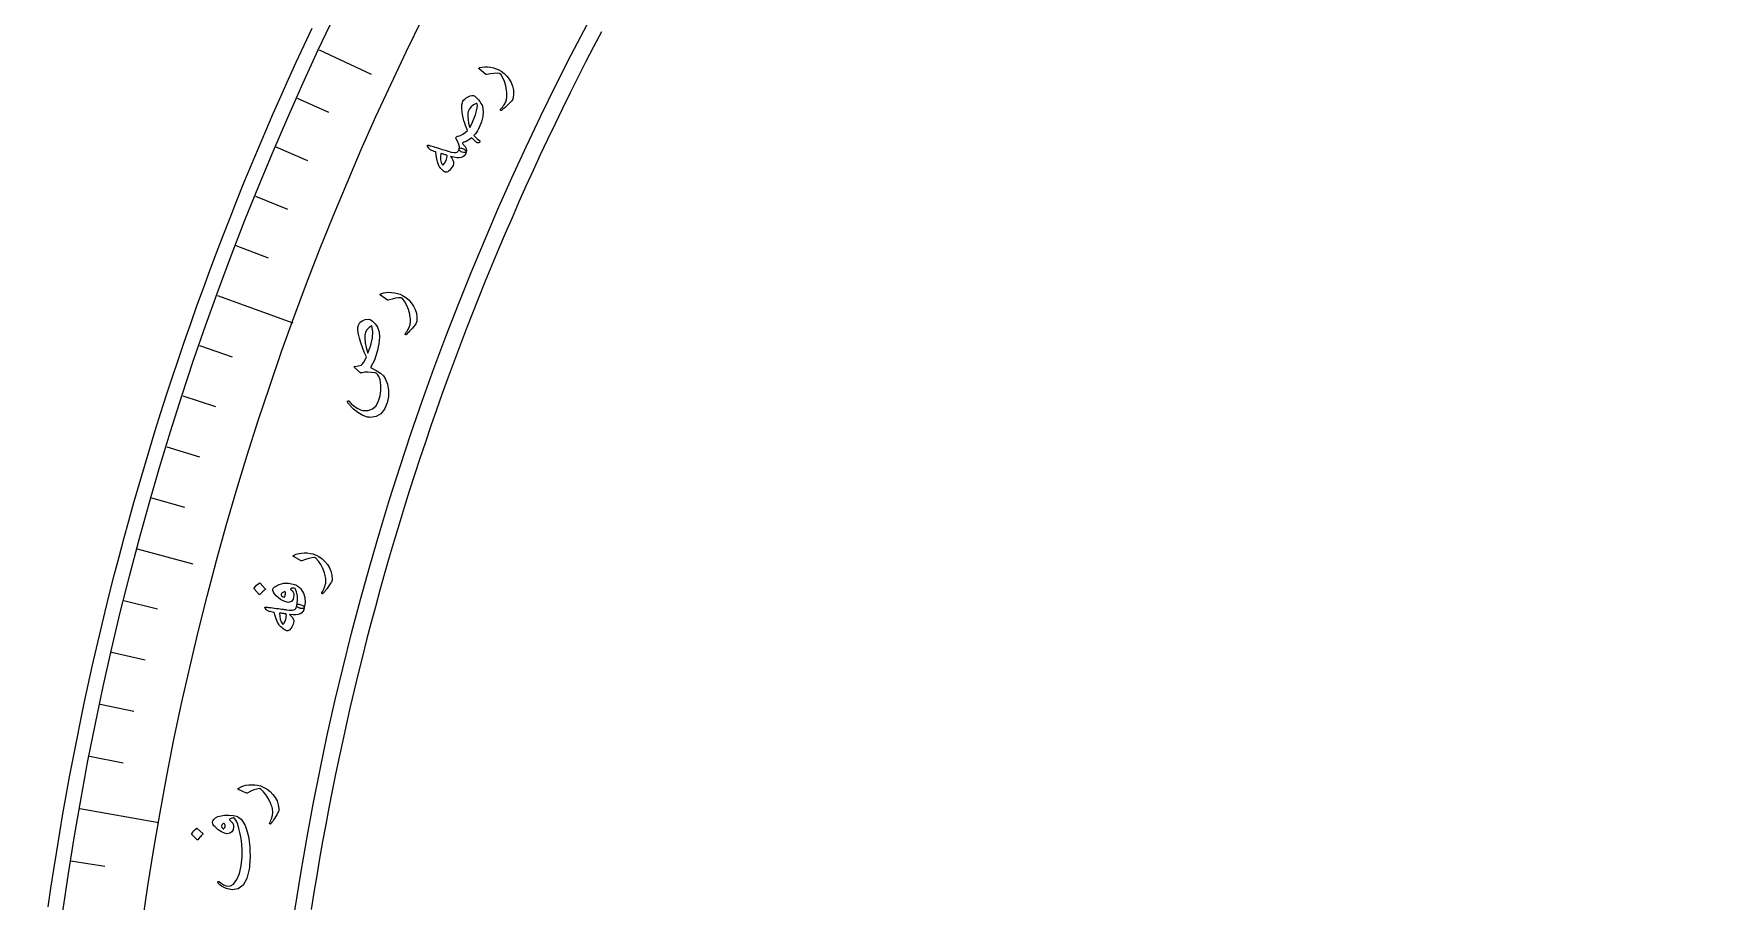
# Model space of a CAD drawing. Header units: millimetres. Extents: x -59 to 59, y -59 to 76.
# Drawn here: x -58.7 to -26.55, y 8.4 to 25.12 of the extents above; entities that cross this region are included whole.
import ezdxf

# ---------------------------------------------------------------- set-up
doc = ezdxf.new("R2010")
doc.units = ezdxf.units.MM
for name, color, linetype in [('CUT_INNER', 6, 'Continuous'), ('CUT_OUTER', 1, 'Continuous'), ('ENGRAVE', 7, 'Continuous'), ('ENGRAVE_FINE', 8, 'Continuous'), ('TEXT', 5, 'Continuous')]:
    doc.layers.add(name, color=color, linetype=linetype)

msp = doc.modelspace()

# ---------------------------------------------------------------- linework, layer by layer
at = {"layer": 'CUT_INNER'}
msp.add_lwpolyline([(-47.7658, 25.1557), (-47.9192, 24.8622), (-48.0709, 24.5677), (-48.2207, 24.2723), (-48.3687, 23.9759), (-48.5149, 23.6787), (-48.6593, 23.3806), (-48.8019, 23.0816), (-48.9426, 22.7817), (-49.0814, 22.4809), (-49.2185, 22.1794), (-49.3536, 21.877), (-49.4869, 21.5737), (-49.6184, 21.2697), (-49.7479, 20.9648), (-49.8756, 20.6592), (-50.0015, 20.3527), (-50.1254, 20.0456), (-50.2475, 19.7376), (-50.3676, 19.4289), (-50.4859, 19.1195), (-50.6022, 18.8094), (-50.7167, 18.4985), (-50.8293, 18.187), (-50.9399, 17.8748), (-51.0486, 17.5619), (-51.1554, 17.2483), (-51.2603, 16.9341), (-51.3632, 16.6193), (-51.4642, 16.3038), (-51.5633, 15.9877), (-51.6604, 15.671), (-51.7556, 15.3537), (-51.8488, 15.0359), (-51.9401, 14.7175), (-52.0295, 14.3985), (-52.1168, 14.079), (-52.2022, 13.7589), (-52.2857, 13.4384), (-52.3671, 13.1173), (-52.4466, 12.7957), (-52.5242, 12.4737), (-52.5997, 12.1512), (-52.6733, 11.8282), (-52.7449, 11.5048), (-52.8145, 11.1809), (-52.8821, 10.8566), (-52.9477, 10.532), (-53.0113, 10.2069), (-53.0729, 9.8814), (-53.1326, 9.5556), (-53.1902, 9.2294), (-53.2458, 8.9028), (-53.2995, 8.576), (-53.3511, 8.2488)], dxfattribs=at)
at = {"layer": 'CUT_OUTER'}
msp.add_lwpolyline([(-58.4134, 8.2988), (-58.3614, 8.6571), (-58.3072, 9.015), (-58.2508, 9.3726), (-58.1922, 9.7299), (-58.1314, 10.0868), (-58.0684, 10.4432), (-58.0032, 10.7994), (-57.9359, 11.1551), (-57.8663, 11.5103), (-57.7946, 11.8652), (-57.7207, 12.2196), (-57.6447, 12.5735), (-57.5664, 12.927), (-57.486, 13.28), (-57.4035, 13.6324), (-57.3187, 13.9844), (-57.2318, 14.3358), (-57.1428, 14.6867), (-57.0516, 15.0371), (-56.9583, 15.3869), (-56.8628, 15.7361), (-56.7652, 16.0847), (-56.6654, 16.4327), (-56.5635, 16.78), (-56.4595, 17.1268), (-56.3533, 17.4729), (-56.2451, 17.8184), (-56.1347, 18.1631), (-56.0222, 18.5072), (-55.9075, 18.8506), (-55.7908, 19.1933), (-55.672, 19.5353), (-55.5511, 19.8765), (-55.4281, 20.217), (-55.303, 20.5567), (-55.1758, 20.8956), (-55.0466, 21.2338), (-54.9153, 21.5712), (-54.7819, 21.9077), (-54.6464, 22.2434), (-54.5089, 22.5783), (-54.3693, 22.9124), (-54.2277, 23.2455), (-54.0841, 23.5778), (-53.9384, 23.9092), (-53.7907, 24.2397), (-53.6409, 24.5693), (-53.4891, 24.898), (-53.3354, 25.2258)], dxfattribs=at)
at = {"layer": 'ENGRAVE'}
for points in [[(-53.1995, 24.8073), (-52.1995, 24.341)], [(-55.1591, 20.0763), (-53.7076, 19.548)], [(-56.699, 15.1924), (-55.6333, 14.9069)], [(-57.8073, 10.193), (-56.2862, 9.9248)]]:
    msp.add_lwpolyline(points, dxfattribs=at)
for radius in [58.6991, 57.1545, 54.2859]:
    msp.add_circle((0, 0), radius, dxfattribs=at)
at = {"layer": 'ENGRAVE_FINE'}
for points in [[(-53.6243, 23.8751), (-53.0195, 23.6058)], [(-54.0328, 22.9356), (-53.4235, 22.6769)], [(-54.4249, 21.9891), (-53.8111, 21.7411)], [(-54.8003, 21.0359), (-54.1823, 20.7986)], [(-55.5011, 19.1106), (-54.8752, 18.895)], [(-55.8262, 18.139), (-55.1966, 17.9345)], [(-56.1342, 17.162), (-55.5012, 16.9684)], [(-56.4252, 16.1797), (-55.7889, 15.9972)], [(-56.9555, 14.2006), (-56.3132, 14.0405)], [(-57.1946, 13.2044), (-56.5496, 13.0555)], [(-57.4164, 12.2042), (-56.7689, 12.0666)], [(-57.6206, 11.2003), (-56.9708, 11.074)], [(-57.9764, 9.1826), (-57.3226, 9.079)]]:
    msp.add_lwpolyline(points, dxfattribs=at)
at = {"layer": 'TEXT'}
for points in [[(-50.1221, 24.4403), (-50.1243, 24.4424), (-50.126, 24.4445), (-50.127, 24.4465), (-50.1273, 24.4484), (-50.1256, 24.4527), (-50.1213, 24.4569), (-50.1143, 24.461), (-50.1045, 24.4649), (-50.0591, 24.4763), (-50.0106, 24.4815), (-49.9588, 24.4805), (-49.9038, 24.4733), (-49.847, 24.4608), (-49.7933, 24.4439), (-49.7427, 24.4225), (-49.6952, 24.3966), (-49.6377, 24.3522), (-49.587, 24.3006), (-49.5429, 24.2419), (-49.5056, 24.176), (-49.477, 24.1053), (-49.4611, 24.0327), (-49.4578, 23.9581), (-49.467, 23.8815), (-49.4717, 23.862), (-49.4791, 23.8439), (-49.4894, 23.8272), (-49.5024, 23.8117), (-49.5363, 23.778), (-49.5673, 23.7477), (-49.5953, 23.7208), (-49.6204, 23.6974), (-49.6425, 23.6775), (-49.6616, 23.6612), (-49.6777, 23.6486), (-49.6908, 23.6396), (-49.6943, 23.6381), (-49.6974, 23.6373), (-49.7002, 23.6373), (-49.7026, 23.638), (-49.7053, 23.6396), (-49.7077, 23.6418), (-49.7095, 23.6443), (-49.7109, 23.6474), (-49.7115, 23.6507), (-49.7109, 23.6541), (-49.7091, 23.6577), (-49.7061, 23.6614), (-49.6872, 23.6834), (-49.6701, 23.7048), (-49.6547, 23.7257), (-49.641, 23.7461), (-49.6289, 23.7661), (-49.6184, 23.786), (-49.6095, 23.8057), (-49.6021, 23.8253), (-49.5961, 23.8454), (-49.5914, 23.867), (-49.588, 23.89), (-49.5858, 23.9144), (-49.5849, 23.9402), (-49.5855, 23.9675), (-49.5876, 23.9964), (-49.591, 24.0267), (-49.6067, 24.1149), (-49.6309, 24.1958), (-49.6636, 24.2693), (-49.7049, 24.3355), (-49.7086, 24.3403), (-49.7135, 24.3443), (-49.7197, 24.3476), (-49.7272, 24.3501), (-49.7764, 24.355), (-49.8345, 24.3532), (-49.9017, 24.3447), (-49.9778, 24.3296), (-49.9822, 24.3294), (-49.9859, 24.3298), (-49.9888, 24.3308), (-49.9911, 24.3324)], [(-50.4324, 23.8165), (-50.4184, 23.8382), (-50.3968, 23.86), (-50.3676, 23.8819), (-50.3308, 23.9038), (-50.2934, 23.9206), (-50.26, 23.9278), (-50.2307, 23.9255), (-50.2055, 23.9137), (-50.1832, 23.8953), (-50.1597, 23.8718), (-50.1349, 23.8431), (-50.1089, 23.8094), (-50.0861, 23.7765), (-50.0691, 23.7499), (-50.0581, 23.7296), (-50.053, 23.7155), (-50.0438, 23.6218), (-50.052, 23.5234), (-50.0775, 23.4201), (-50.1204, 23.3118), (-50.1308, 23.2905), (-50.1418, 23.2697), (-50.1534, 23.2495), (-50.1658, 23.2298), (-50.1786, 23.2106), (-50.1918, 23.1921), (-50.2054, 23.1742), (-50.2194, 23.157), (-50.2088, 23.1436), (-50.1878, 23.123), (-50.1566, 23.0952), (-50.115, 23.0602), (-50.1074, 23.0524), (-50.1048, 23.0438), (-50.1075, 23.0344), (-50.1152, 23.0242), (-50.1251, 23.017), (-50.1355, 23.0137), (-50.1463, 23.0142), (-50.1577, 23.0185), (-50.1704, 23.0274), (-50.1833, 23.037), (-50.1965, 23.0475), (-50.2101, 23.0588), (-50.2238, 23.071), (-50.2375, 23.084), (-50.2513, 23.098), (-50.2651, 23.113), (-50.2998, 23.0844), (-50.3352, 23.0611), (-50.3713, 23.0431), (-50.4082, 23.0304), (-50.4201, 23.0271), (-50.4292, 23.0232), (-50.4356, 23.0188), (-50.4394, 23.0138), (-50.4401, 23.0087), (-50.4382, 23.0025), (-50.4337, 22.995), (-50.4265, 22.9863), (-50.3906, 22.9433), (-50.3688, 22.904), (-50.3611, 22.8685), (-50.3676, 22.8368), (-50.3704, 22.8334), (-50.3753, 22.8308), (-50.3824, 22.829), (-50.3916, 22.8278), (-50.4227, 22.8301), (-50.4481, 22.835), (-50.4679, 22.8424), (-50.4819, 22.8525), (-50.4924, 22.8649), (-50.4994, 22.8767), (-50.5029, 22.8878), (-50.5029, 22.8981), (-50.4999, 22.9418), (-50.5083, 22.9869), (-50.528, 23.0334), (-50.5592, 23.0812), (-50.565, 23.091), (-50.5678, 23.101), (-50.5676, 23.1112), (-50.5643, 23.1216), (-50.558, 23.1317), (-50.5494, 23.1393), (-50.5385, 23.1445), (-50.5253, 23.1473), (-50.4776, 23.1592), (-50.4316, 23.1814), (-50.3872, 23.2137), (-50.3444, 23.2563), (-50.3642, 23.3049), (-50.382, 23.3517), (-50.398, 23.3968), (-50.412, 23.4401), (-50.4411, 23.5606), (-50.4542, 23.6636), (-50.4513, 23.7489), (-50.4324, 23.8165)], [(-50.1746, 23.7749), (-50.2287, 23.7469), (-50.2732, 23.7112), (-50.308, 23.6677), (-50.3333, 23.6164), (-50.339, 23.5904), (-50.3409, 23.5563), (-50.3392, 23.514), (-50.3336, 23.4637), (-50.3299, 23.4375), (-50.3261, 23.4134), (-50.3223, 23.3913), (-50.3184, 23.3712), (-50.3144, 23.3531), (-50.3102, 23.337), (-50.3058, 23.3228), (-50.3011, 23.3106), (-50.2742, 23.3559), (-50.2473, 23.4116), (-50.2202, 23.4777), (-50.1929, 23.5542), (-50.1701, 23.6292), (-50.157, 23.6896), (-50.1538, 23.7353), (-50.1604, 23.7664), (-50.1625, 23.7716), (-50.1656, 23.7747), (-50.1696, 23.7758), (-50.1746, 23.7749)], [(-51.1115, 22.9495), (-51.1169, 22.9627), (-51.1148, 22.9702), (-51.1054, 22.9721), (-51.0885, 22.9684), (-51.0787, 22.9652), (-51.0651, 22.9611), (-51.0477, 22.9558), (-51.0264, 22.9496), (-51.0012, 22.9421), (-50.9718, 22.9332), (-50.9383, 22.9229), (-50.9007, 22.9112), (-50.8638, 22.8997), (-50.8307, 22.8894), (-50.8015, 22.8803), (-50.7762, 22.8724), (-50.7548, 22.8656), (-50.7375, 22.8602), (-50.7243, 22.856), (-50.7152, 22.853), (-50.6569, 22.836), (-50.6093, 22.8279), (-50.5724, 22.8287), (-50.5463, 22.8383), (-50.5335, 22.8477), (-50.5221, 22.8608), (-50.5118, 22.8776), (-50.5029, 22.8981), (-50.4954, 22.9093), (-50.4853, 22.9159), (-50.4725, 22.9179), (-50.457, 22.9153), (-50.4398, 22.909), (-50.4233, 22.9008), (-50.4074, 22.8907), (-50.3921, 22.8786), (-50.38, 22.8664), (-50.3719, 22.8554), (-50.3677, 22.8455), (-50.3676, 22.8368), (-50.3857, 22.7978), (-50.4081, 22.7673), (-50.4348, 22.7453), (-50.4658, 22.7317), (-50.5049, 22.726), (-50.552, 22.7281), (-50.6072, 22.7378), (-50.6706, 22.7552), (-50.644, 22.7178), (-50.6254, 22.6835), (-50.6146, 22.6523), (-50.6117, 22.6242), (-50.6152, 22.604), (-50.6229, 22.5819), (-50.6349, 22.5578), (-50.6511, 22.5319), (-50.6707, 22.5056), (-50.6893, 22.4845), (-50.7069, 22.4686), (-50.7236, 22.4578), (-50.7414, 22.4511), (-50.7579, 22.4487), (-50.7732, 22.4507), (-50.7871, 22.4571), (-50.8031, 22.4684), (-50.8199, 22.4829), (-50.8375, 22.5007), (-50.8559, 22.5218), (-50.8739, 22.5442), (-50.8878, 22.563), (-50.8976, 22.5782), (-50.9034, 22.5898), (-50.9221, 22.6483), (-50.9368, 22.7097), (-50.9474, 22.7738), (-50.9541, 22.8407), (-50.9839, 22.8517), (-51.0094, 22.8615), (-51.0308, 22.87), (-51.048, 22.8774), (-51.0619, 22.8846), (-51.0736, 22.8929), (-51.0829, 22.9022), (-51.09, 22.9126)], [(-50.8575, 22.8101), (-50.8633, 22.747), (-50.8609, 22.6903), (-50.8505, 22.64), (-50.832, 22.5961), (-50.8286, 22.5922), (-50.8246, 22.5905), (-50.82, 22.5911), (-50.8149, 22.5939), (-50.8012, 22.6066), (-50.7885, 22.6214), (-50.7767, 22.6382), (-50.766, 22.657), (-50.7563, 22.6779), (-50.7476, 22.7007), (-50.7399, 22.7256), (-50.7332, 22.7526), (-50.7327, 22.757), (-50.7331, 22.762), (-50.7343, 22.7676), (-50.7363, 22.7739), (-50.7491, 22.7785), (-50.7625, 22.7831), (-50.7766, 22.7877), (-50.7914, 22.7922), (-50.8069, 22.7968), (-50.8231, 22.8012), (-50.8399, 22.8057), (-50.8575, 22.8101)], [(-52.0213, 20.0831), (-52.0238, 20.085), (-52.0256, 20.0869), (-52.0267, 20.0888), (-52.0272, 20.0907), (-52.0259, 20.0952), (-52.022, 20.0997), (-52.0153, 20.1044), (-52.006, 20.1091), (-51.9617, 20.1243), (-51.9137, 20.1336), (-51.8621, 20.1371), (-51.8067, 20.1346), (-51.749, 20.127), (-51.6941, 20.1147), (-51.6418, 20.0976), (-51.5923, 20.0759), (-51.5312, 20.0366), (-51.4763, 19.9895), (-51.4274, 19.9347), (-51.3845, 19.8723), (-51.3501, 19.8043), (-51.3281, 19.7333), (-51.3184, 19.6592), (-51.321, 19.5821), (-51.324, 19.5623), (-51.3299, 19.5437), (-51.3387, 19.5261), (-51.3504, 19.5096), (-51.3813, 19.4731), (-51.4096, 19.4402), (-51.4352, 19.4111), (-51.4582, 19.3856), (-51.4785, 19.3639), (-51.4962, 19.3461), (-51.5112, 19.3321), (-51.5235, 19.3221), (-51.5268, 19.3203), (-51.5298, 19.3192), (-51.5326, 19.3189), (-51.535, 19.3194), (-51.5379, 19.3208), (-51.5404, 19.3228), (-51.5425, 19.3252), (-51.5441, 19.3281), (-51.545, 19.3313), (-51.5447, 19.3348), (-51.5432, 19.3385), (-51.5405, 19.3424), (-51.5236, 19.3659), (-51.5083, 19.3888), (-51.4948, 19.4109), (-51.4829, 19.4324), (-51.4726, 19.4534), (-51.4638, 19.4741), (-51.4566, 19.4945), (-51.4509, 19.5146), (-51.4467, 19.5352), (-51.4438, 19.5571), (-51.4423, 19.5803), (-51.4422, 19.6047), (-51.4436, 19.6306), (-51.4465, 19.6577), (-51.451, 19.6863), (-51.457, 19.7162), (-51.4801, 19.8028), (-51.5111, 19.8813), (-51.55, 19.9518), (-51.5968, 20.0142), (-51.6008, 20.0187), (-51.6061, 20.0223), (-51.6125, 20.025), (-51.6202, 20.0269), (-51.6696, 20.0275), (-51.7274, 20.0208), (-51.7936, 20.0066), (-51.8681, 19.9851), (-51.8725, 19.9845), (-51.8762, 19.9846), (-51.8793, 19.9854), (-51.8816, 19.9867)], [(-52.4433, 19.5003), (-52.4152, 19.5516), (-52.3726, 19.5882), (-52.3158, 19.6101), (-52.2446, 19.6173), (-52.2204, 19.6119), (-52.1956, 19.5998), (-52.1704, 19.5808), (-52.1446, 19.555), (-52.1207, 19.5275), (-52.1013, 19.5035), (-52.0863, 19.4829), (-52.0758, 19.4658), (-52.0454, 19.3774), (-52.036, 19.2698), (-52.0477, 19.143), (-52.0801, 18.9968), (-52.1066, 18.9113), (-52.1374, 18.8316), (-52.1726, 18.7576), (-52.2123, 18.6894), (-52.1045, 18.6314), (-52.0209, 18.5765), (-51.9613, 18.5246), (-51.9258, 18.4757), (-51.8834, 18.3657), (-51.8632, 18.2508), (-51.8653, 18.131), (-51.8897, 18.0061), (-51.939, 17.8829), (-52.0099, 17.7954), (-52.1028, 17.7433), (-52.2176, 17.7268), (-52.2343, 17.7277), (-52.2513, 17.7296), (-52.2688, 17.7325), (-52.2867, 17.7364), (-52.3048, 17.7415), (-52.3231, 17.7479), (-52.3414, 17.7556), (-52.3599, 17.7647), (-52.3921, 17.7817), (-52.4234, 17.8001), (-52.4537, 17.8199), (-52.4829, 17.8411), (-52.511, 17.8636), (-52.538, 17.8873), (-52.5638, 17.9121), (-52.5885, 17.938), (-52.5983, 17.9491), (-52.6076, 17.96), (-52.6163, 17.9705), (-52.6244, 17.9808), (-52.6321, 17.9906), (-52.6392, 18), (-52.6459, 18.0089), (-52.6521, 18.0173), (-52.6553, 18.0228), (-52.6567, 18.028), (-52.6563, 18.0328), (-52.654, 18.0371), (-52.6505, 18.0414), (-52.6468, 18.0442), (-52.6429, 18.0457), (-52.6388, 18.0459), (-52.6346, 18.0449), (-52.6302, 18.0429), (-52.6257, 18.0401), (-52.6211, 18.0363), (-52.6078, 18.019), (-52.5925, 18.0016), (-52.5752, 17.9843), (-52.5559, 17.9669), (-52.5052, 17.927), (-52.4551, 17.896), (-52.4056, 17.8739), (-52.3568, 17.8607), (-52.2562, 17.8587), (-52.1723, 17.889), (-52.105, 17.9513), (-52.0541, 18.0459), (-52.025, 18.1442), (-52.0106, 18.2446), (-52.0107, 18.3471), (-52.0253, 18.452), (-52.035, 18.4855), (-52.05, 18.5168), (-52.0704, 18.5459), (-52.0962, 18.5729), (-52.0999, 18.5763), (-52.1049, 18.579), (-52.1113, 18.5812), (-52.1189, 18.5827), (-52.1934, 18.5939), (-52.2607, 18.5979), (-52.3209, 18.5947), (-52.374, 18.5844), (-52.3839, 18.5821), (-52.3921, 18.5816), (-52.3985, 18.5829), (-52.4032, 18.586), (-52.5136, 18.6795), (-52.5208, 18.6899), (-52.5224, 18.698), (-52.5184, 18.704), (-52.5088, 18.7077), (-52.3904, 18.7303), (-52.3648, 18.7559), (-52.3396, 18.7915), (-52.3146, 18.837), (-52.29, 18.8924), (-52.3314, 18.9839), (-52.3677, 19.0739), (-52.3989, 19.1625), (-52.4251, 19.2496), (-52.4438, 19.3306), (-52.453, 19.3995), (-52.4528, 19.4561), (-52.4433, 19.5003)], [(-52.1861, 19.4911), (-52.24, 19.4571), (-52.2803, 19.4155), (-52.3071, 19.3664), (-52.3203, 19.3098), (-52.3213, 19.2436), (-52.3119, 19.164), (-52.2922, 19.071), (-52.2621, 18.9648), (-52.2058, 19.1178), (-52.1743, 19.2564), (-52.1677, 19.3808), (-52.1861, 19.4911)], [(-53.6955, 15.0446), (-53.6981, 15.0463), (-53.7001, 15.048), (-53.7014, 15.0498), (-53.7021, 15.0516), (-53.7013, 15.0562), (-53.6977, 15.0611), (-53.6915, 15.0664), (-53.6827, 15.0719), (-53.6401, 15.0913), (-53.5932, 15.1052), (-53.5421, 15.1135), (-53.4868, 15.1163), (-53.4286, 15.1142), (-53.3728, 15.1072), (-53.3191, 15.0952), (-53.2677, 15.0783), (-53.2032, 15.0449), (-53.1441, 15.0032), (-53.0902, 14.9534), (-53.0416, 14.8953), (-53.0008, 14.8309), (-52.9721, 14.7623), (-52.9555, 14.6895), (-52.9508, 14.6125), (-52.9519, 14.5925), (-52.956, 14.5734), (-52.963, 14.555), (-52.9731, 14.5375), (-53.0004, 14.4982), (-53.0254, 14.4628), (-53.0481, 14.4314), (-53.0686, 14.4038), (-53.0868, 14.3803), (-53.1027, 14.3608), (-53.1163, 14.3455), (-53.1276, 14.3344), (-53.1307, 14.3323), (-53.1336, 14.3309), (-53.1363, 14.3304), (-53.1388, 14.3306), (-53.1418, 14.3318), (-53.1445, 14.3334), (-53.1468, 14.3356), (-53.1487, 14.3384), (-53.1499, 14.3416), (-53.1499, 14.3451), (-53.1488, 14.3489), (-53.1465, 14.353), (-53.1318, 14.378), (-53.1188, 14.4022), (-53.1074, 14.4256), (-53.0976, 14.4481), (-53.0894, 14.4699), (-53.0826, 14.4914), (-53.0774, 14.5124), (-53.0736, 14.5329), (-53.0713, 14.5538), (-53.0706, 14.5759), (-53.0713, 14.5991), (-53.0735, 14.6235), (-53.0773, 14.6491), (-53.0828, 14.6759), (-53.09, 14.7039), (-53.0989, 14.7331), (-53.1301, 14.817), (-53.1684, 14.8922), (-53.2138, 14.9587), (-53.2663, 15.0164), (-53.2708, 15.0205), (-53.2763, 15.0235), (-53.283, 15.0256), (-53.2909, 15.0268), (-53.3401, 15.0227), (-53.397, 15.0105), (-53.4615, 14.9902), (-53.5337, 14.9616), (-53.538, 14.9606), (-53.5417, 14.9604), (-53.5448, 14.9608), (-53.5473, 14.9619)], [(-54.4478, 14.424), (-54.4493, 14.4266), (-54.4497, 14.4297), (-54.4492, 14.4334), (-54.4476, 14.4378), (-54.4267, 14.4658), (-54.4035, 14.4913), (-54.378, 14.5142), (-54.3501, 14.5346), (-54.3462, 14.5362), (-54.3428, 14.5365), (-54.3397, 14.5353), (-54.3369, 14.5328), (-54.2359, 14.4247), (-54.2338, 14.4211), (-54.2341, 14.4173), (-54.2367, 14.4133), (-54.2418, 14.4091), (-54.2462, 14.4054), (-54.2529, 14.3995), (-54.2619, 14.3914), (-54.2731, 14.3812), (-54.2867, 14.3685), (-54.3027, 14.3532), (-54.3211, 14.3354), (-54.3418, 14.3149), (-54.3451, 14.3123), (-54.3479, 14.3113), (-54.3503, 14.3119), (-54.3523, 14.3142)], [(-54.0887, 14.4199), (-54.0841, 14.4305), (-54.0761, 14.4415), (-54.0645, 14.4528), (-54.0494, 14.4645), (-53.9663, 14.5093), (-53.8799, 14.5327), (-53.7903, 14.5347), (-53.6974, 14.5155), (-53.6511, 14.4977), (-53.6114, 14.4764), (-53.5781, 14.4516), (-53.5514, 14.4232), (-53.5024, 14.3413), (-53.4749, 14.2542), (-53.4691, 14.1617), (-53.4848, 14.0637), (-53.4897, 14.0546), (-53.4987, 14.0482), (-53.512, 14.0444), (-53.5295, 14.0431), (-53.5389, 14.0434), (-53.5483, 14.0445), (-53.5578, 14.0462), (-53.5672, 14.0488), (-53.5765, 14.0518), (-53.5852, 14.055), (-53.5935, 14.0584), (-53.6013, 14.062), (-53.6143, 14.07), (-53.6232, 14.0792), (-53.6279, 14.0897), (-53.6285, 14.1014), (-53.6164, 14.198), (-53.6183, 14.2851), (-53.634, 14.3629), (-53.6637, 14.4312), (-53.6868, 14.4346), (-53.7056, 14.4361), (-53.7198, 14.4357), (-53.7297, 14.4336), (-53.7386, 14.4302), (-53.7448, 14.4265), (-53.7484, 14.4226), (-53.7492, 14.4183), (-53.749, 14.4151), (-53.7482, 14.4125), (-53.7469, 14.4103), (-53.745, 14.4086), (-53.7176, 14.3848), (-53.6983, 14.3594), (-53.6872, 14.3323), (-53.6842, 14.3036), (-53.6985, 14.2262), (-53.7329, 14.1796), (-53.7875, 14.1636), (-53.8625, 14.1783), (-53.9031, 14.1959), (-53.9436, 14.2202), (-53.984, 14.2514), (-54.0243, 14.2895), (-54.0576, 14.3273), (-54.0794, 14.3616), (-54.0898, 14.3925), (-54.0887, 14.4199)], [(-53.9305, 14.3212), (-53.9302, 14.3041), (-53.9217, 14.2885), (-53.9049, 14.2743), (-53.8798, 14.2615), (-53.8755, 14.2605), (-53.8725, 14.26), (-53.8705, 14.2601), (-53.8698, 14.2606), (-53.8616, 14.2757), (-53.8552, 14.2914), (-53.8505, 14.3078), (-53.8476, 14.3249), (-53.8468, 14.3404), (-53.848, 14.3536), (-53.8514, 14.3647), (-53.8568, 14.3735), (-53.8872, 14.3624), (-53.9096, 14.3499), (-53.9241, 14.3362), (-53.9305, 14.3212)], [(-54.2371, 14.05), (-54.2446, 14.062), (-54.2439, 14.0698), (-54.2349, 14.0733), (-54.2176, 14.0724), (-54.2074, 14.071), (-54.1933, 14.0691), (-54.1753, 14.0669), (-54.1532, 14.0643), (-54.1271, 14.0612), (-54.0967, 14.0573), (-54.0619, 14.0528), (-54.0229, 14.0476), (-53.9845, 14.0425), (-53.9502, 14.0378), (-53.9199, 14.0338), (-53.8936, 14.0302), (-53.8714, 14.0271), (-53.8535, 14.0246), (-53.8397, 14.0227), (-53.8302, 14.0213), (-53.7699, 14.0144), (-53.7216, 14.0143), (-53.6854, 14.0213), (-53.6612, 14.0351), (-53.6502, 14.0465), (-53.6411, 14.0614), (-53.6339, 14.0797), (-53.6285, 14.1014), (-53.623, 14.1137), (-53.6141, 14.1219), (-53.6019, 14.126), (-53.5862, 14.126), (-53.5682, 14.1227), (-53.5505, 14.1174), (-53.5331, 14.1101), (-53.516, 14.1007), (-53.502, 14.0908), (-53.4922, 14.0813), (-53.4864, 14.0722), (-53.4848, 14.0637), (-53.4962, 14.0222), (-53.5131, 13.9884), (-53.5357, 13.9621), (-53.564, 13.9435), (-53.6016, 13.9314), (-53.6484, 13.9255), (-53.7045, 13.9259), (-53.7698, 13.9324), (-53.7374, 13.8999), (-53.7133, 13.8693), (-53.6974, 13.8403), (-53.6898, 13.8131), (-53.6899, 13.7926), (-53.6938, 13.7695), (-53.7015, 13.7438), (-53.7131, 13.7155), (-53.728, 13.6863), (-53.7429, 13.6624), (-53.7576, 13.6437), (-53.7723, 13.6303), (-53.7886, 13.6207), (-53.8045, 13.6156), (-53.8199, 13.615), (-53.8347, 13.619), (-53.8524, 13.6274), (-53.8714, 13.6389), (-53.8917, 13.6535), (-53.9134, 13.6712), (-53.9349, 13.6903), (-53.9517, 13.7065), (-53.9639, 13.7198), (-53.9716, 13.7303), (-53.9999, 13.7848), (-54.0246, 13.8428), (-54.0459, 13.9043), (-54.0637, 13.9691), (-54.0949, 13.975), (-54.1217, 13.9803), (-54.1442, 13.9851), (-54.1624, 13.9895), (-54.1773, 13.9943), (-54.1902, 14.0006), (-54.201, 14.0082), (-54.2098, 14.0172)], [(-53.9633, 13.9552), (-53.9584, 13.892), (-53.9466, 13.8365), (-53.9279, 13.7886), (-53.9023, 13.7484), (-53.8982, 13.7452), (-53.894, 13.7442), (-53.8896, 13.7455), (-53.8851, 13.7492), (-53.8737, 13.764), (-53.8636, 13.7807), (-53.8549, 13.7992), (-53.8475, 13.8196), (-53.8414, 13.8418), (-53.8367, 13.8658), (-53.8332, 13.8916), (-53.8311, 13.9193), (-53.8314, 13.9237), (-53.8326, 13.9286), (-53.8347, 13.934), (-53.8378, 13.9398), (-53.8511, 13.9422), (-53.8651, 13.9445), (-53.8798, 13.9466), (-53.8951, 13.9486), (-53.9112, 13.9505), (-53.9279, 13.9522), (-53.9453, 13.9538), (-53.9633, 13.9552)], [(-54.7546, 10.5586), (-54.7573, 10.5601), (-54.7595, 10.5617), (-54.7609, 10.5633), (-54.7617, 10.565), (-54.7613, 10.5697), (-54.7582, 10.5749), (-54.7524, 10.5806), (-54.7441, 10.5869), (-54.7032, 10.6097), (-54.6576, 10.6274), (-54.6074, 10.6399), (-54.5525, 10.6473), (-54.4944, 10.65), (-54.4381, 10.6476), (-54.3836, 10.6401), (-54.331, 10.6275), (-54.264, 10.5996), (-54.2016, 10.5629), (-54.1438, 10.5177), (-54.0906, 10.4639), (-54.0446, 10.403), (-54.0104, 10.337), (-53.9877, 10.2658), (-53.9767, 10.1895), (-53.9761, 10.1695), (-53.9786, 10.1501), (-53.9842, 10.1312), (-53.9928, 10.1129), (-54.0167, 10.0715), (-54.0387, 10.0342), (-54.0588, 10.0009), (-54.0769, 9.9718), (-54.0931, 9.9468), (-54.1073, 9.9261), (-54.1196, 9.9098), (-54.1299, 9.8977), (-54.1329, 9.8954), (-54.1357, 9.8938), (-54.1383, 9.893), (-54.1408, 9.8931), (-54.1439, 9.8939), (-54.1467, 9.8954), (-54.1492, 9.8974), (-54.1513, 9.9), (-54.1527, 9.903), (-54.153, 9.9065), (-54.1522, 9.9104), (-54.1503, 9.9147), (-54.1378, 9.9409), (-54.1268, 9.966), (-54.1174, 9.9903), (-54.1095, 10.0135), (-54.103, 10.036), (-54.0981, 10.0579), (-54.0946, 10.0792), (-54.0925, 10.1), (-54.092, 10.1211), (-54.0931, 10.1431), (-54.0957, 10.1662), (-54.0999, 10.1903), (-54.1058, 10.2155), (-54.1135, 10.2417), (-54.123, 10.269), (-54.1342, 10.2974), (-54.1723, 10.3785), (-54.2167, 10.4503), (-54.2674, 10.5128), (-54.3246, 10.566), (-54.3293, 10.5696), (-54.3351, 10.5722), (-54.342, 10.5738), (-54.3498, 10.5743), (-54.3986, 10.5662), (-54.4543, 10.5493), (-54.5169, 10.5237), (-54.5864, 10.4892), (-54.5907, 10.4879), (-54.5944, 10.4874), (-54.5975, 10.4876), (-54.6, 10.4885)], [(-55.2511, 9.9199), (-55.2476, 9.953), (-55.2293, 9.9832), (-55.1961, 10.0105), (-55.1482, 10.0349), (-55.0882, 10.0534), (-55.0189, 10.0632), (-54.9403, 10.0643), (-54.8523, 10.0567), (-54.8208, 10.0519), (-54.7921, 10.0444), (-54.7662, 10.0343), (-54.743, 10.0216), (-54.6991, 9.9836), (-54.66, 9.9318), (-54.6256, 9.8663), (-54.596, 9.7872), (-54.5835, 9.7433), (-54.5722, 9.6983), (-54.5623, 9.6523), (-54.5538, 9.6051), (-54.5465, 9.5568), (-54.5406, 9.5071), (-54.536, 9.4561), (-54.5327, 9.4038), (-54.5307, 9.3516), (-54.5297, 9.3007), (-54.5298, 9.2511), (-54.531, 9.2029), (-54.5334, 9.1559), (-54.5372, 9.1101), (-54.5423, 9.0655), (-54.5487, 9.022), (-54.593, 8.8436), (-54.662, 8.7182), (-54.7559, 8.6458), (-54.8749, 8.6266), (-54.9013, 8.6296), (-54.9311, 8.6358), (-54.964, 8.6453), (-55.0002, 8.658), (-55.0394, 8.6755), (-55.0767, 8.6972), (-55.1121, 8.723), (-55.1456, 8.753), (-55.1493, 8.7572), (-55.1517, 8.7619), (-55.1528, 8.767), (-55.1525, 8.7725), (-55.151, 8.7776), (-55.1482, 8.7815), (-55.1441, 8.7841), (-55.1388, 8.7854), (-55.1331, 8.7856), (-55.128, 8.7846), (-55.1236, 8.7824), (-55.1197, 8.7791), (-55.0402, 8.7212), (-54.9685, 8.6948), (-54.9049, 8.6997), (-54.8492, 8.736), (-54.783, 8.8247), (-54.7334, 8.9412), (-54.7002, 9.0855), (-54.6832, 9.2578), (-54.6813, 9.3343), (-54.6829, 9.4116), (-54.6881, 9.4896), (-54.6967, 9.5684), (-54.709, 9.6479), (-54.7247, 9.7279), (-54.7441, 9.8086), (-54.7669, 9.89), (-54.7826, 9.9339), (-54.8018, 9.9685), (-54.8245, 9.9936), (-54.8509, 10.0094), (-54.8714, 10.0072), (-54.8909, 10.0015), (-54.9094, 9.9923), (-54.9268, 9.9794), (-54.9279, 9.9777), (-54.9272, 9.9753), (-54.9247, 9.9721), (-54.9205, 9.9682), (-54.8872, 9.938), (-54.8637, 9.9066), (-54.8501, 9.8741), (-54.8463, 9.8405), (-54.8559, 9.7819), (-54.881, 9.74), (-54.9215, 9.7146), (-54.9775, 9.7058), (-55.0241, 9.7143), (-55.0783, 9.74), (-55.1401, 9.7829), (-55.2096, 9.8431), (-55.2261, 9.8611), (-55.2386, 9.88), (-55.2469, 9.8995), (-55.2511, 9.9199)], [(-55.6504, 9.6901), (-55.652, 9.6925), (-55.6528, 9.6956), (-55.6525, 9.6994), (-55.6513, 9.7039), (-55.6329, 9.7338), (-55.612, 9.7612), (-55.5885, 9.7863), (-55.5625, 9.8091), (-55.5588, 9.8111), (-55.5553, 9.8116), (-55.5521, 9.8107), (-55.5492, 9.8084), (-55.4393, 9.7093), (-55.4369, 9.7059), (-55.4368, 9.7021), (-55.4391, 9.6978), (-55.4438, 9.6931), (-55.4479, 9.6891), (-55.454, 9.6826), (-55.4623, 9.6738), (-55.4726, 9.6626), (-55.4851, 9.6487), (-55.4997, 9.6321), (-55.5164, 9.6126), (-55.5354, 9.5903), (-55.5384, 9.5874), (-55.5411, 9.5862), (-55.5435, 9.5866), (-55.5457, 9.5887)], [(-55.0189, 9.8967), (-55.0251, 9.904), (-55.0321, 9.9071), (-55.0399, 9.9059), (-55.0484, 9.9003), (-55.0711, 9.8757), (-55.0797, 9.852), (-55.0744, 9.8291), (-55.0551, 9.8071), (-55.0486, 9.8035), (-55.0426, 9.8019), (-55.0371, 9.8023), (-55.032, 9.8047), (-55.0135, 9.825), (-55.0052, 9.8471), (-55.007, 9.871), (-55.0189, 9.8967)]]:
    msp.add_lwpolyline(points, close=True, dxfattribs=at)

doc.saveas('drawing.dxf')
